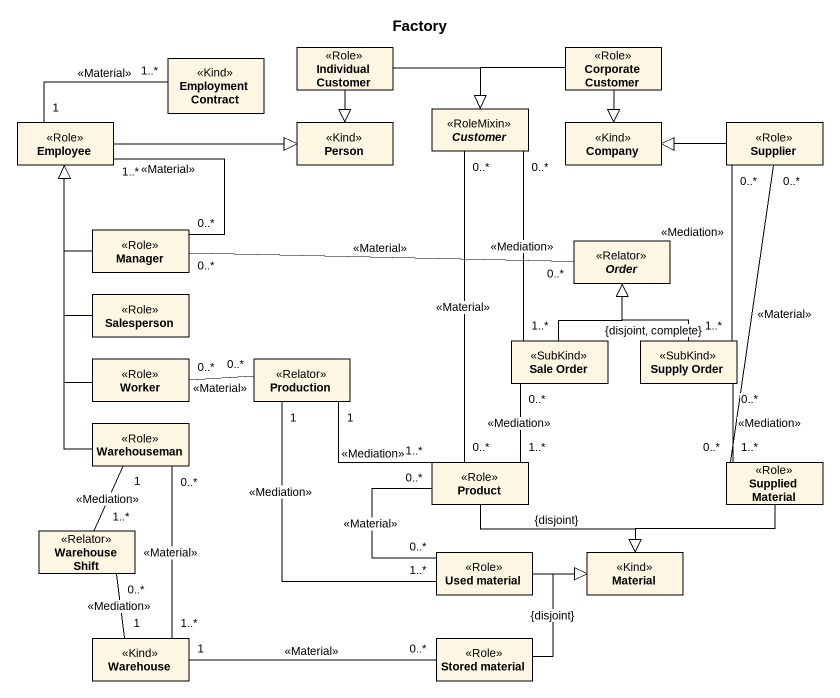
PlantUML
@startuml
title Factory
hide circle
hide empty members
class "Individual Customer" as Individual_Customer <<Role>>
class "Corporate Customer" as Corporate_Customer <<Role>>
class "Employment Contract" as Employment_Contract <<Kind>>
class Employee <<Role>>
class "Person" as Person_ <<Kind>>
abstract class Customer <<RoleMixin>>
class Company <<Kind>>
class Supplier <<Role>>
class Manager <<Role>>
abstract class Order <<Relator>>
class Salesperson <<Role>>
class Worker <<Role>>
class Production <<Relator>>
class "Sale Order" as Sale_Order <<SubKind>>
class "Supply Order" as Supply_Order <<SubKind>>
class Warehouseman <<Role>>
class Product <<Role>>
class "Supplied Material" as Supplied_Material <<Role>>
class "Warehouse Shift" as Warehouse_Shift <<Relator>>
class "Used material" as Used_material <<Role>>
class Material <<Kind>>
class Warehouse <<Kind>>
class "Stored material" as Stored_material <<Role>>
Individual_Customer --|> Person_
Individual_Customer -right-|> Customer
Corporate_Customer -left-|> Customer
Corporate_Customer --|> Company
Employee "1" -right- "1..*" Employment_Contract : <<Material>>
Employee -right-|> Person_
Customer "0..*" -- "1..*" Sale_Order : <<Mediation>>
Customer "0..*" -- "0..*" Product : <<Material>>
Supplier -left-|> Company
Supplier "0..*" -- "1..*" Supply_Order : <<Mediation>>
Manager -up-|> Employee
Manager "0..*" -up- "1..*" Employee : <<Material>>
Manager "0..*" -right- "0..*" Order : <<Material>>
Salesperson -up-|> Employee
Worker -up-|> Employee
Worker "0..*" -right- "0..*" Production : <<Material>>
Production "1" -right- "1..*" Product : <<Mediation>>
Production "1" -- "1..*" Used_material : <<Mediation>>
Sale_Order -up-|> Order
Sale_Order "0..*" -- "1..*" Product : <<Mediation>>
Supply_Order -up-|> Order : {disjoint, complete}
Supply_Order "0..*" -- "1..*" Supplied_Material : <<Mediation>>
Warehouseman -up-|> Employee
Warehouseman "0..*" -- "1..*" Warehouse : <<Material>>
Product "0..*" -- "0..*" Used_material : <<Material>>
Product -right-|> Material : {disjoint}
Supplied_Material "0..*" -up- "0..*" Supplier : <<Material>>
Supplied_Material --|> Material
Warehouse_Shift "1..*" -up- "1" Warehouseman : <<Mediation>>
Warehouse_Shift "0..*" -- "1" Warehouse : <<Mediation>>
Used_material -right-|> Material
Warehouse "1" -right- "0..*" Stored_material : <<Material>>
Stored_material -right-|> Material : {disjoint}
@enduml
